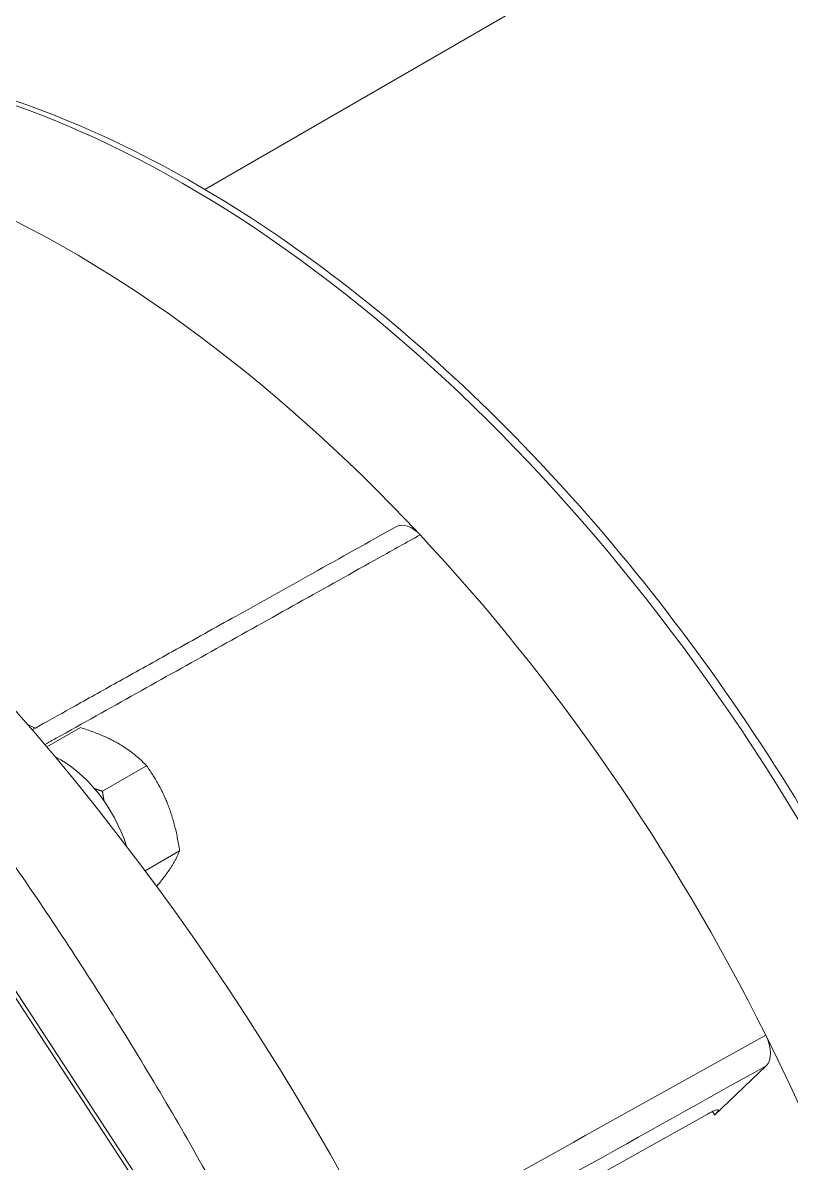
# Model space of a CAD drawing. Header units: millimetres. Extents: x -2122 to 22797, y 3569 to 89276.
# Drawn here: x 9341.2 to 9491.1, y 79889 to 80111.5 of the extents above; entities that cross this region are included whole.
import ezdxf

# ---------------------------------------------------------------- set-up
doc = ezdxf.new("R2010")
doc.units = ezdxf.units.MM
doc.header["$LTSCALE"] = 20
doc.layers.add('IA-TRAZ', color=8, linetype='Continuous', lineweight=5)

# ---------------------------------------------------------------- blocks, each defined once
blk = doc.blocks.new('A$C6cb7b9ed')
at = {"color": 0, "linetype": 'Continuous', "lineweight": 0, "extrusion": (2.77556e-16, 0.816497, 0.57735)}
for p, q in [((1128.62, 4240.55), (906.95, 4112.56)), ((912.66, 3889.59), (815.6, 4038.01)), ((816.3, 4038.32), (913.36, 3889.9)), ((882.69, 4007.54), (876.12, 4003.75)), ((895.59, 4000.09), (886.98, 3995.12)), ((902.04, 3983.46), (895.3, 3979.57)), ((1016.47, 3941.52), (1006.39, 3931.89)), ((1005.15, 3932.16), (945.1, 3898.65))]:
    blk.add_line(p, q, dxfattribs=at)
at = {"color": 0, "linetype": 'Continuous', "lineweight": 0}
for centre, major_axis, start_param, end_param in [((903.06, 3911.87), (123.46, -213.84), 0, 3.141593), ((880.71, 3898.97), (-123.46, 213.84), -1.186965, -0.639892), ((880.71, 3898.97), (-64.2, 111.2), -0.710354, -0.692591), ((878.97, 3985.04), (-9.88, 17.11), -1.930077, -0.697662), ((893.91, 3993.67), (-4.18, 7.24), -1.760901, -1.550858), ((880.71, 3898.97), (123.46, -213.84), 0.104579, 1.466217)]:
    blk.add_ellipse(centre, major_axis=major_axis, ratio=0.57735, start_param=start_param, end_param=end_param, dxfattribs=at)
at = {"color": 0, "linetype": 'Continuous', "lineweight": 0, "extrusion": (1.57104e-16, 2.83e-16, -1)}
blk.add_ellipse((773.16, 3836.87), major_axis=(156.55, -271.15), ratio=0.57735, start_param=-2.092467, end_param=-0.785398, dxfattribs=at)
at = {"color": 0, "linetype": 'Continuous', "lineweight": 0, "extrusion": (2.36806e-16, 2.00548e-16, -1)}
blk.add_ellipse((947.31, 4041.63), major_axis=(-2.96, 5.13), ratio=0.579131, start_param=0.007941, end_param=1.186827, dxfattribs=at)
at = {"color": 0, "linetype": 'Continuous', "lineweight": 0, "extrusion": (1.60822e-16, 2.21048e-16, -1)}
blk.add_ellipse((880.71, 3898.97), major_axis=(123.46, -213.84), ratio=0.57735, start_param=-1.954628, end_param=-1.466217, dxfattribs=at)
at = {"color": 0, "linetype": 'Continuous', "lineweight": 0, "extrusion": (-1.10125e-17, 1.85864e-16, -1)}
blk.add_ellipse((1013.13, 3946.36), major_axis=(-2.96, 5.13), ratio=0.579131, start_param=-4.609449, end_param=-3.282107, dxfattribs=at)
at = {"color": 0, "linetype": 'Continuous', "lineweight": 0}
for points, knots in [([(779.6, 4125.72), (792.77, 4133.32), (807.99, 4137.34), (841.13, 4137.89), (859.09, 4134.3), (896.04, 4119.78), (915.04, 4108.74), (951.98, 4080.36), (969.91, 4063.02), (1002.89, 4023.84), (1017.93, 4002.01), (1043.64, 3956.06), (1054.31, 3931.95), (1070.19, 3883.83), (1075.41, 3859.83), (1079.82, 3814.32), (1079, 3792.81), (1071.32, 3754.51), (1064.45, 3737.7), (1047.06, 3713.2), (1037.51, 3704.37), (1026.53, 3698.03)], [0.785398, 0.785398, 0.785398, 0.785398, 1.095555, 1.095555, 1.412408, 1.412408, 1.734652, 1.734652, 2.057276, 2.057276, 2.379442, 2.379442, 2.701437, 2.701437, 3.023659, 3.023659, 3.346336, 3.346336, 3.668241, 3.668241, 3.926991, 3.926991, 3.926991, 3.926991]), ([(800.18, 4072.99), (802.11, 4070.39), (804.05, 4067.81), (810.1, 4059.83), (814.23, 4054.49), (822.86, 4043.43), (827.34, 4037.71), (837.28, 4024.91), (842.73, 4017.82), (852.64, 4004.62), (857.11, 3998.55), (865.35, 3987.06), (869.13, 3981.66), (876.23, 3971.24), (879.56, 3966.22), (886.2, 3955.97), (889.5, 3950.74), (896.03, 3940.09), (899.26, 3934.68), (905.52, 3923.82), (908.56, 3918.37), (914.31, 3907.62), (917.04, 3902.32), (922.28, 3891.76), (924.79, 3886.5), (929.68, 3875.89), (932.05, 3870.53), (936.74, 3859.6), (939.05, 3854.02), (943.71, 3842.4), (946.05, 3836.36), (950.63, 3824.05), (952.86, 3817.78), (957.1, 3805.36), (959.1, 3799.2), (962.87, 3787), (964.64, 3780.96), (967.95, 3768.97), (969.49, 3763.03), (972.37, 3751.23), (973.71, 3745.37), (976.22, 3733.52), (977.4, 3727.53), (979.55, 3715.56), (980.52, 3709.57), (982.22, 3697.78), (982.95, 3691.98), (984.2, 3680.49), (984.71, 3674.81), (985.53, 3663.52), (985.83, 3657.91), (986.22, 3646.76), (986.3, 3641.22), (986.26, 3630.19), (986.13, 3624.69), (985.64, 3613.79), (985.29, 3608.37), (984.35, 3597.66), (983.76, 3592.36), (982.37, 3581.92), (981.55, 3576.78), (979.72, 3566.72), (978.7, 3561.8), (976.44, 3552.08), (975.2, 3547.28), (972.5, 3537.84), (971.04, 3533.19), (967.9, 3524.04), (966.22, 3519.53), (962.64, 3510.69), (960.74, 3506.34), (956.73, 3497.83), (954.62, 3493.66), (950.2, 3485.55), (947.89, 3481.61), (943.1, 3473.96), (940.62, 3470.26), (935.49, 3463.11), (932.84, 3459.64), (929.29, 3455.3), (928.48, 3454.33), (927.66, 3453.37)], [0, 0, 0, 0, 10.000444, 10.000444, 31.028217, 31.028217, 53.537141, 53.537141, 81.016903, 81.016903, 104.010363, 104.010363, 123.939524, 123.939524, 142.080217, 142.080217, 160.669838, 160.669838, 179.582982, 179.582982, 198.277969, 198.277969, 216.183543, 216.183543, 233.713429, 233.713429, 251.410426, 251.410426, 269.730041, 269.730041, 289.479912, 289.479912, 309.894428, 309.894428, 329.894553, 329.894553, 349.520124, 349.520124, 368.826531, 368.826531, 387.936717, 387.936717, 407.534031, 407.534031, 427.242026, 427.242026, 446.499126, 446.499126, 465.528416, 465.528416, 484.547912, 484.547912, 503.563549, 503.563549, 522.69699, 522.69699, 541.860103, 541.860103, 560.948616, 560.948616, 579.85912, 579.85912, 598.397644, 598.397644, 616.928356, 616.928356, 635.410191, 635.410191, 653.852124, 653.852124, 672.255622, 672.255622, 690.539425, 690.539425, 708.547793, 708.547793, 726.235457, 726.235457, 743.643818, 743.643818, 748.699397, 748.699397, 748.699397, 748.699397]), ([(873.27, 4007.09), (873.7, 4007.33), (874.12, 4007.56), (876.94, 4009.13), (879.33, 4010.47), (884.59, 4013.41), (887.46, 4015.01), (893.78, 4018.54), (897.22, 4020.46), (904.8, 4024.69), (908.94, 4027), (918.03, 4032.07), (922.99, 4034.84), (933.43, 4040.67), (938.9, 4043.72), (944.37, 4046.78)], [46.600755, 46.600755, 46.600755, 46.600755, 48.496603, 48.496603, 59.195923, 59.195923, 72.035108, 72.035108, 87.442129, 87.442129, 105.930555, 105.930555, 128.116666, 128.116666, 152.594048, 152.594048, 152.594048, 152.594048]), ([(948.96, 4045.14), (946.31, 4043.66), (943.66, 4042.18), (930.42, 4034.78), (909.39, 4023.03), (887.63, 4010.86), (876.46, 4004.62), (875.73, 4004.21)], [0, 0, 0, 0, 0.006, 0.006, 0.03, 0.05362392, 0.05528823, 0.05528823, 0.05528823, 0.05528823]), ([(1005.15, 3932.16), (1005.63, 3932.43), (1006.04, 3932.63), (1006.71, 3932.91), (1006.94, 3932.97), (1007.18, 3932.92), (1007.17, 3932.81), (1006.93, 3932.44), (1006.71, 3932.19), (1006.39, 3931.89)], [-0.4598676, -0.4598676, -0.4598676, -0.4598676, -0.350851, -0.350851, -0.2326636, -0.2326636, -0.1128273, -0.1128273, 0, 0, 0, 0])]:
    blk.add_open_spline(points, degree=3, knots=knots, dxfattribs=at)
for points, weights in [([(895.59, 4000.09), (891, 4004.89), (882.69, 4007.54)], [1, 1.15470053838, 1]), ([(902.04, 3983.46), (900.68, 3992.85), (895.59, 4000.09)], [1, 1.15470053838, 1]), ([(885.39, 3995.65), (886.16, 3995.38), (886.98, 3995.12)], [1.02465195678, 1.01350491971, 1]), ([(886.98, 3995.12), (887.13, 3994.11), (887.3, 3993.18)], [1, 1.01456108305, 1.026381062]), ([(897.55, 3976.54), (900.91, 3980.55), (902.04, 3983.46)], [1.04785717807, 1.12511321024, 1])]:
    blk.add_rational_spline(points, weights, degree=2, dxfattribs=at)
for points in [[(941.47, 3905.78), (966.44, 3919.7), (991.42, 3933.62), (1016.39, 3947.54)], [(1016.47, 3941.52), (992.29, 3928.02), (968.1, 3914.51), (943.91, 3901.01)], [(1006.39, 3931.89), (1006.27, 3932.13), (1006.16, 3932.38), (1006.04, 3932.63)]]:
    blk.add_open_spline(points, degree=3, dxfattribs=at)

msp = doc.modelspace()

# ---------------------------------------------------------------- block references
at = {"layer": 'IA-TRAZ'}
msp.add_blockref('A$C6cb7b9ed', (8469.77, 75966.46, 10192.11), dxfattribs=at)

doc.saveas('drawing.dxf')
